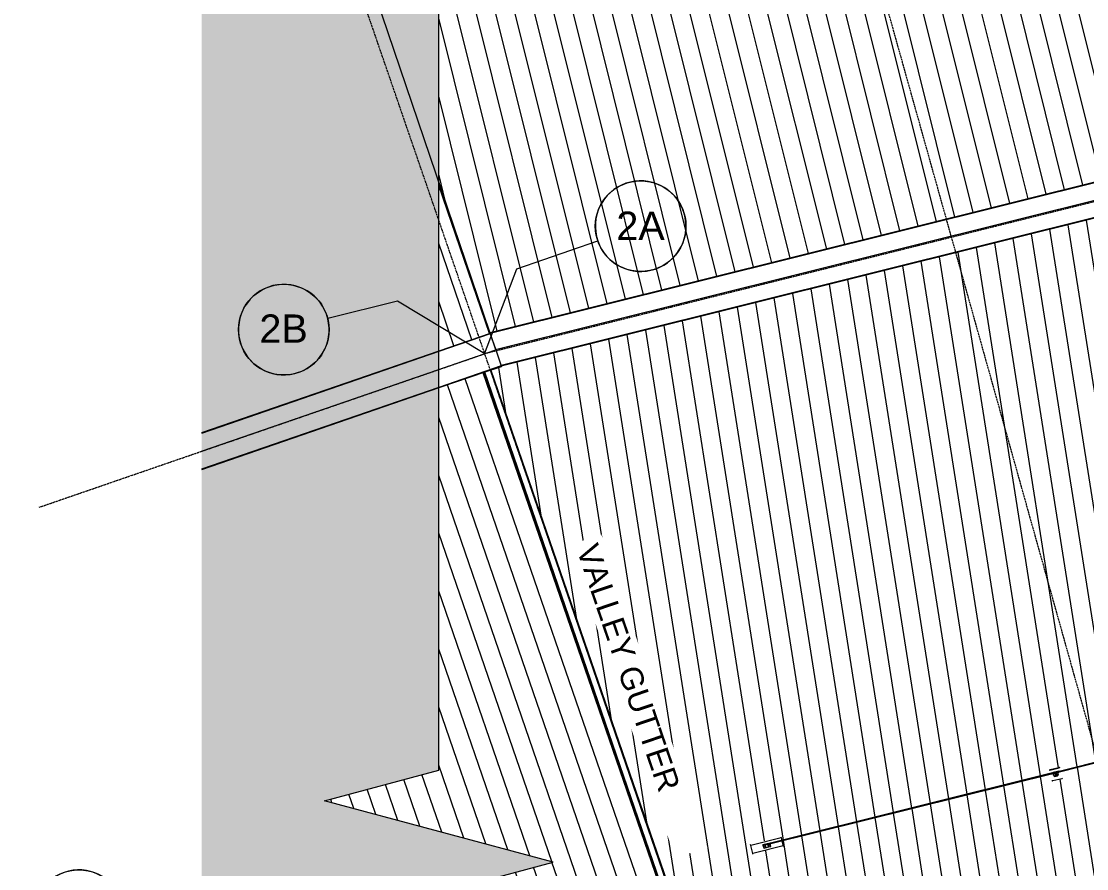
# Model space of a CAD drawing. Header units: millimetres. Extents: x -2355745 to -2216356, y 3958910 to 4068440.
# Drawn here: x -2355745 to -2336936, y 4003533 to 4018484 of the extents above; entities that cross this region are included whole.
import ezdxf

# ---------------------------------------------------------------- set-up
doc = ezdxf.new("R2010")
doc.units = ezdxf.units.MM
doc.linetypes.add('Grid Line', pattern=[21, 12, -3, 3, -3])
for name, color, linetype, lineweight in [('A-DETL', 90, 'Continuous', 18), ('A-DETL-GENF', 92, 'Continuous', 5), ('A-ROOF', 132, 'Continuous', 5), ('A-ROOF-PATT', 132, 'Continuous', 5), ('G-ANNO-TEXT', 231, 'Continuous', 5), ('Q-SPCQ', 91, 'Continuous', 5), ('S-GRID', 1, 'Continuous', 5), ('S-GRID-IDEN', 1, 'Continuous', 5)]:
    doc.layers.add(name, color=color, linetype=linetype, lineweight=lineweight)
doc.styles.add('Arial', font='arial.ttf', dxfattribs={"height": 500})
doc.styles.add('Arial_1', font='arial.ttf', dxfattribs={"height": 400})

# ---------------------------------------------------------------- blocks, each defined once
blk = doc.blocks.new('Static Line_Sayfa_Metal Deck_Pan Mount - Up to 15 _ pitch - Max 2 Users-1865617-ROOF - Part B')
at = {"layer": 'Q-SPCQ'}
for p, q in [((-2327293, 4007775), (-2337491, 4005233)), ((-2337489, 4005226), (-2327291, 4007767)), ((-2337599, 4005275), (-2337586, 4005274)), ((-2337585, 4005275), (-2337595, 4005276)), ((-2337585, 4005274), (-2337424, 4005314)), ((-2337426, 4005314), (-2337584, 4005275)), ((-2337429, 4005251), (-2337552, 4005221)), ((-2337452, 4005247), (-2337530, 4005228)), ((-2337452, 4005247), (-2337452, 4005247)), ((-2337422, 4005252), (-2337427, 4005252)), ((-2337414, 4005322), (-2337425, 4005314)), ((-2337424, 4005315), (-2337412, 4005322)), ((-2337490, 4005234), (-2342542, 4003976)), ((-2342539, 4003969), (-2337488, 4005226)), ((-2337554, 4005220), (-2337558, 4005218)), ((-2337555, 4005208), (-2337551, 4005208)), ((-2337538, 4005081), (-2337551, 4005082)), ((-2337549, 4005208), (-2337426, 4005239)), ((-2337376, 4005121), (-2337537, 4005081)), ((-2337529, 4005227), (-2337530, 4005228)), ((-2337516, 4005173), (-2337526, 4005214)), ((-2337500, 4005193), (-2337500, 4005192)), ((-2337498, 4005162), (-2337449, 4005174)), ((-2337492, 4005194), (-2337492, 4005194)), ((-2337490, 4005194), (-2337490, 4005194)), ((-2337471, 4005199), (-2337471, 4005199)), ((-2337469, 4005199), (-2337469, 4005200)), ((-2337461, 4005202), (-2337461, 4005202)), ((-2337449, 4005234), (-2337438, 4005193)), ((-2337438, 4005193), (-2337438, 4005193)), ((-2337424, 4005240), (-2337420, 4005242)), ((-2337364, 4005128), (-2337375, 4005121)), ((-2342867, 4003942), (-2342872, 4003961)), ((-2342331, 4004076), (-2342867, 4003942)), ((-2342832, 4003803), (-2342867, 4003942)), ((-2342296, 4003936), (-2342832, 4003803)), ((-2342526, 4003983), (-2342652, 4003952)), ((-2342652, 4003952), (-2342651, 4003947)), ((-2342652, 4003952), (-2342652, 4003952)), ((-2342651, 4003947), (-2342651, 4003947)), ((-2342650, 4003944), (-2342645, 4003923)), ((-2342642, 4003953), (-2342549, 4003972)), ((-2342548, 4003967), (-2342641, 4003948)), ((-2342598, 4003934), (-2342598, 4003935)), ((-2342565, 4003943), (-2342565, 4003942)), ((-2342540, 4003948), (-2342540, 4003949)), ((-2342525, 4003980), (-2342526, 4003983)), ((-2342519, 4003955), (-2342523, 4003973)), ((-2342513, 4003930), (-2342519, 4003955)), ((-2342513, 4003930), (-2342513, 4003931)), ((-2342336, 4004094), (-2342331, 4004076)), ((-2342331, 4004076), (-2342320, 4004031)), ((-2342318, 4004024), (-2342296, 4003936)), ((-2342296, 4003936), (-2342293, 4003923)), ((-2342829, 4003789), (-2342832, 4003803)), ((-2342645, 4003923), (-2342639, 4003899)), ((-2342633, 4003895), (-2342574, 4003910)), ((-2342623, 4003928), (-2342623, 4003927)), ((-2342574, 4003910), (-2342516, 4003924))]:
    blk.add_line(p, q, dxfattribs=at)
at = {"layer": 'Q-SPCQ', "flags": 128}
for points in [[(-2337429, 4005251), (-2337428, 4005251), (-2337428, 4005252), (-2337428, 4005252), (-2337427, 4005252), (-2337427, 4005252), (-2337427, 4005252)], [(-2337554, 4005220), (-2337554, 4005220), (-2337553, 4005220), (-2337553, 4005220), (-2337553, 4005220), (-2337552, 4005221), (-2337552, 4005221)], [(-2337549, 4005208), (-2337549, 4005208), (-2337550, 4005208), (-2337550, 4005208), (-2337550, 4005208), (-2337551, 4005208), (-2337551, 4005208)], [(-2337492, 4005194), (-2337492, 4005193), (-2337492, 4005193), (-2337492, 4005192), (-2337491, 4005192), (-2337491, 4005192), (-2337491, 4005191), (-2337491, 4005191), (-2337490, 4005190), (-2337490, 4005190), (-2337490, 4005190), (-2337490, 4005189), (-2337489, 4005189), (-2337489, 4005188), (-2337489, 4005188), (-2337488, 4005188), (-2337488, 4005187), (-2337488, 4005187), (-2337487, 4005187), (-2337487, 4005187), (-2337486, 4005186), (-2337486, 4005186), (-2337486, 4005186), (-2337485, 4005186), (-2337485, 4005186), (-2337484, 4005185), (-2337484, 4005185), (-2337483, 4005185), (-2337483, 4005185), (-2337483, 4005185), (-2337482, 4005185), (-2337482, 4005185), (-2337481, 4005185), (-2337481, 4005185), (-2337480, 4005185), (-2337480, 4005185), (-2337479, 4005185), (-2337479, 4005185), (-2337478, 4005185), (-2337478, 4005185), (-2337478, 4005185)], [(-2337490, 4005194), (-2337490, 4005194), (-2337490, 4005193), (-2337490, 4005193), (-2337489, 4005192), (-2337489, 4005192), (-2337489, 4005192), (-2337489, 4005191), (-2337489, 4005191), (-2337488, 4005191), (-2337488, 4005190), (-2337488, 4005190), (-2337488, 4005190), (-2337487, 4005190), (-2337487, 4005189), (-2337487, 4005189), (-2337487, 4005189), (-2337486, 4005189), (-2337486, 4005188), (-2337486, 4005188), (-2337485, 4005188), (-2337485, 4005188), (-2337485, 4005188), (-2337484, 4005187), (-2337484, 4005187), (-2337484, 4005187), (-2337483, 4005187), (-2337483, 4005187), (-2337482, 4005187), (-2337482, 4005187), (-2337482, 4005187), (-2337481, 4005187), (-2337481, 4005187), (-2337481, 4005187), (-2337480, 4005187), (-2337480, 4005187), (-2337479, 4005187), (-2337479, 4005187), (-2337479, 4005187), (-2337478, 4005187), (-2337478, 4005187)], [(-2337478, 4005185), (-2337477, 4005185), (-2337477, 4005185), (-2337476, 4005186), (-2337476, 4005186), (-2337476, 4005186), (-2337475, 4005186), (-2337475, 4005186), (-2337474, 4005187), (-2337474, 4005187), (-2337474, 4005187), (-2337473, 4005187), (-2337473, 4005188), (-2337472, 4005188), (-2337472, 4005188), (-2337472, 4005189), (-2337471, 4005189), (-2337471, 4005190), (-2337471, 4005190), (-2337471, 4005190), (-2337470, 4005191), (-2337470, 4005191), (-2337470, 4005192), (-2337470, 4005192), (-2337470, 4005192), (-2337469, 4005193), (-2337469, 4005193), (-2337469, 4005194), (-2337469, 4005194), (-2337469, 4005195), (-2337469, 4005195), (-2337469, 4005196), (-2337469, 4005196), (-2337469, 4005196), (-2337469, 4005197), (-2337469, 4005197), (-2337469, 4005198), (-2337469, 4005198), (-2337469, 4005199), (-2337469, 4005199), (-2337469, 4005199)], [(-2337478, 4005187), (-2337478, 4005187), (-2337477, 4005187), (-2337477, 4005187), (-2337477, 4005187), (-2337476, 4005188), (-2337476, 4005188), (-2337476, 4005188), (-2337475, 4005188), (-2337475, 4005188), (-2337475, 4005189), (-2337474, 4005189), (-2337474, 4005189), (-2337474, 4005189), (-2337474, 4005190), (-2337473, 4005190), (-2337473, 4005190), (-2337473, 4005190), (-2337473, 4005191), (-2337472, 4005191), (-2337472, 4005191), (-2337472, 4005192), (-2337472, 4005192), (-2337472, 4005192), (-2337471, 4005193), (-2337471, 4005193), (-2337471, 4005194), (-2337471, 4005194), (-2337471, 4005194), (-2337471, 4005195), (-2337471, 4005195), (-2337471, 4005195), (-2337471, 4005196), (-2337471, 4005196), (-2337471, 4005197), (-2337471, 4005197), (-2337471, 4005197), (-2337471, 4005198), (-2337471, 4005198), (-2337471, 4005199), (-2337471, 4005199)], [(-2337424, 4005240), (-2337424, 4005239), (-2337424, 4005239), (-2337425, 4005239), (-2337425, 4005239), (-2337425, 4005239), (-2337426, 4005239)], [(-2342623, 4003927), (-2342623, 4003927), (-2342623, 4003926), (-2342623, 4003926), (-2342622, 4003925), (-2342622, 4003925), (-2342622, 4003925), (-2342622, 4003924), (-2342621, 4003924), (-2342621, 4003923), (-2342621, 4003923), (-2342621, 4003922), (-2342620, 4003922), (-2342620, 4003922), (-2342620, 4003921), (-2342619, 4003921), (-2342619, 4003921), (-2342618, 4003920), (-2342618, 4003920), (-2342617, 4003920), (-2342617, 4003919), (-2342617, 4003919), (-2342616, 4003919), (-2342616, 4003919), (-2342615, 4003918), (-2342615, 4003918), (-2342614, 4003918), (-2342614, 4003918), (-2342613, 4003918), (-2342613, 4003918), (-2342612, 4003918), (-2342612, 4003918), (-2342611, 4003918), (-2342611, 4003918), (-2342610, 4003918), (-2342610, 4003918), (-2342609, 4003918), (-2342609, 4003918), (-2342608, 4003918), (-2342608, 4003918), (-2342607, 4003918), (-2342607, 4003918), (-2342606, 4003918), (-2342606, 4003919), (-2342605, 4003919), (-2342605, 4003919), (-2342604, 4003919), (-2342604, 4003920), (-2342603, 4003920), (-2342603, 4003920), (-2342602, 4003920), (-2342602, 4003921), (-2342602, 4003921), (-2342601, 4003922), (-2342601, 4003922), (-2342601, 4003922), (-2342600, 4003923), (-2342600, 4003923), (-2342600, 4003924), (-2342599, 4003924), (-2342599, 4003924), (-2342599, 4003925), (-2342599, 4003925), (-2342598, 4003926), (-2342598, 4003926), (-2342598, 4003927), (-2342598, 4003927), (-2342598, 4003928), (-2342598, 4003928), (-2342598, 4003929), (-2342598, 4003929), (-2342598, 4003930), (-2342598, 4003930), (-2342598, 4003931), (-2342598, 4003931), (-2342598, 4003932), (-2342598, 4003932), (-2342598, 4003933), (-2342598, 4003933), (-2342598, 4003934)], [(-2342565, 4003942), (-2342565, 4003941), (-2342565, 4003941), (-2342564, 4003940), (-2342564, 4003940), (-2342564, 4003940), (-2342564, 4003939), (-2342564, 4003939), (-2342563, 4003938), (-2342563, 4003938), (-2342563, 4003937), (-2342562, 4003937), (-2342562, 4003937), (-2342562, 4003936), (-2342561, 4003936), (-2342561, 4003935), (-2342561, 4003935), (-2342560, 4003935), (-2342560, 4003934), (-2342559, 4003934), (-2342559, 4003934), (-2342558, 4003934), (-2342558, 4003933), (-2342557, 4003933), (-2342557, 4003933), (-2342556, 4003933), (-2342556, 4003933), (-2342555, 4003933), (-2342555, 4003932), (-2342554, 4003932), (-2342554, 4003932), (-2342553, 4003932), (-2342553, 4003932), (-2342552, 4003932), (-2342552, 4003932), (-2342551, 4003932), (-2342551, 4003932), (-2342550, 4003932), (-2342550, 4003932), (-2342549, 4003932), (-2342549, 4003933), (-2342548, 4003933), (-2342548, 4003933), (-2342547, 4003933), (-2342547, 4003933), (-2342546, 4003934), (-2342546, 4003934), (-2342545, 4003934), (-2342545, 4003934), (-2342545, 4003935), (-2342544, 4003935), (-2342544, 4003935), (-2342543, 4003936), (-2342543, 4003936), (-2342543, 4003936), (-2342542, 4003937), (-2342542, 4003937), (-2342542, 4003938), (-2342541, 4003938), (-2342541, 4003938), (-2342541, 4003939), (-2342541, 4003939), (-2342540, 4003940), (-2342540, 4003940), (-2342540, 4003941), (-2342540, 4003941), (-2342540, 4003942), (-2342540, 4003942), (-2342539, 4003943), (-2342539, 4003943), (-2342539, 4003944), (-2342539, 4003944), (-2342539, 4003945), (-2342539, 4003945), (-2342539, 4003946), (-2342539, 4003946), (-2342539, 4003947), (-2342539, 4003947), (-2342540, 4003948), (-2342540, 4003948)]]:
    blk.add_lwpolyline(points, dxfattribs=at)
at = {"layer": 'Q-SPCQ'}
for centre, major_axis, ratio, start_param, end_param in [((-2337585, 4005274), (0.97, 0.242), 0.087156, 3.39375, 4.712387), ((-2337584, 4005275), (0.97, 0.242), 0.087156, 3.39375, 3.833296), ((-2337584, 4005275), (0.97, 0.242), 0.087156, 4.492615, 4.712387), ((-2337390, 4005259), (67.9, 16.9), 0.087156, 2.682808, 2.9122), ((-2337450, 4005240), (-1.69, 6.79), 0.000002, 5.585054, 6.108683), ((-2337426, 4005314), (0.97, 0.242), 0.087156, 4.712387, 4.93216), ((-2337426, 4005314), (0.97, 0.242), 0.087156, 5.591479, 6.031024), ((-2337425, 4005314), (0.97, 0.242), 0.087156, 4.712387, 6.031024), ((-2337421, 4005247), (-1.26, 5.06), 0.000002, 0.00004, 1.636064), ((-2337421, 4005247), (-1.26, 5.06), 0.000002, 5.846911, 6.283185), ((-2337421, 4005247), (-1.26, 5.06), 0.000002, 1.658065, 3.141593), ((-2337557, 4005213), (-1.26, 5.06), 0.000002, 5.846853, 6.283177), ((-2337557, 4005213), (-1.26, 5.06), 0.000002, 0, 1.658066), ((-2337557, 4005213), (-1.26, 5.06), 0.000002, 1.658063, 3.141607), ((-2337537, 4005081), (0.97, 0.242), 0.087156, 3.39375, 4.712387), ((-2337590, 4005210), (67.9, 16.9), 0.087156, 0.22939, 0.458781), ((-2337528, 4005221), (-1.69, 6.79), 0.000002, 5.585064, 6.108652), ((-2337501, 4005177), (14.6, 3.6), 0.996195, 3.141612, 4.712408), ((-2337501, 4005177), (14.6, 3.6), 0.996195, 3.435836, 4.147534), ((-2337481, 4005197), (19.3, 4.8), 0.996195, 1.570815, 3.141593), ((-2337481, 4005197), (19.3, 4.8), 0.996195, 1.570815, 3.141593), ((-2337481, 4005197), (19.3, 4.8), 0.996195, 3.141612, 4.712408), ((-2337481, 4005197), (11.4, 2.8), 0.996195, 1.570815, 3.141593), ((-2337481, 4005197), (11.4, 2.8), 0.996195, 3.141612, 4.712408), ((-2337481, 4005197), (19.3, 4.8), 0.996195, 0.000019, 1.570815), ((-2337481, 4005197), (19.3, 4.8), 0.996195, 0.000019, 1.570815), ((-2337481, 4005197), (11.4, 2.8), 0.996195, 0.000019, 1.570815), ((-2337481, 4005197), (11.4, 2.8), 0.996195, 4.712408, 6.283185), ((-2337481, 4005197), (19.3, 4.8), 0.996195, 4.712408, 6.283185), ((-2337453, 4005189), (14.6, 3.6), 0.996195, 4.712408, 6.283185), ((-2337453, 4005189), (14.6, 3.6), 0.996195, 5.565023, 5.954188), ((-2337376, 4005121), (0.97, 0.242), 0.087156, 4.712387, 6.031024), ((-2342635, 4003956), (17, 4.2), 0.087156, 3.141593, 4.258602), ((-2342650, 4003944), (-1.93, 7.76), 0.000002, 5.061454, 6.108652), ((-2342634, 4003951), (17, 4.2), 0.087156, 3.141593, 4.258602), ((-2342650, 4003944), (-0.73, 2.91), 0.000002, 4.799655, 6.370452), ((-2342611, 4003932), (12.6, 3.1), 0.996195, 0.000019, 3.141593), ((-2342611, 4003932), (12.6, 3.1), 0.996195, 3.141612, 6.283185), ((-2342553, 4003946), (12.6, 3.1), 0.996195, 0.000019, 3.141593), ((-2342553, 4003946), (12.6, 3.1), 0.996195, 3.141612, 6.283185), ((-2342542, 4003975), (17, 4.2), 0.087156, 4.258602, 6.030111), ((-2342542, 4003975), (7.28, 1.81), 0.087156, 0, 3.141591), ((-2342542, 4003975), (7.28, 1.81), 0.087156, 3.141593, 4.188789), ((-2342540, 4003970), (17, 4.2), 0.087156, 4.258602, 6.030111), ((-2342540, 4003970), (7.28, 1.81), 0.087156, 2.094393, 2.879792), ((-2342540, 4003970), (7.28, 1.81), 0.087156, 3.40339, 3.926989), ((-2342542, 4003975), (7.28, 1.81), 0.087156, 4.450588, 5.759585), ((-2342541, 4003972), (-0.97, 3.88), 0.000002, 6.108671, 6.370452), ((-2342541, 4003972), (-0.97, 3.88), 0.000002, 5.323242, 5.846853), ((-2342541, 4003972), (-0.97, 3.88), 0.000002, 0.349116, 1.134464), ((-2342540, 4003970), (7.28, 1.81), 0.087156, 4.974187, 5.759585), ((-2342542, 4003975), (7.28, 1.81), 0.087156, 6.021384, 6.283184), ((-2342517, 4003929), (4.85, 1.21), 0.996195, 4.712408, 6.283185), ((-2342634, 4003900), (4.85, 1.21), 0.996195, 3.141612, 4.712408)]:
    blk.add_ellipse(centre, major_axis=major_axis, ratio=ratio, start_param=start_param, end_param=end_param, dxfattribs=at)
blk = doc.blocks.new('Ridge Capping - Ridge Capping-1882401-ROOF - Part B')
at = {"layer": 'A-ROOF'}
for p, q in [((-2323051, 4019070), (-2347470, 4012985)), ((-2323049, 4019063), (-2347467, 4012978)), ((-2347371, 4012693), (-2322977, 4018772)), ((-2322905, 4018482), (-2347273, 4012409)), ((-2322903, 4018474), (-2347271, 4012402)), ((-2347469, 4012977), (-2348376, 4012664)), ((-2347466, 4012969), (-2348376, 4012656)), ((-2347469, 4012977), (-2347466, 4012969)), ((-2347466, 4012969), (-2347369, 4012686)), ((-2348376, 4012664), (-2352563, 4011222)), ((-2348376, 4012656), (-2352563, 4011214)), ((-2348376, 4012339), (-2347369, 4012686)), ((-2347369, 4012686), (-2347271, 4012403)), ((-2347271, 4012403), (-2348376, 4012023)), ((-2347269, 4012396), (-2348376, 4012015)), ((-2347271, 4012403), (-2347269, 4012396)), ((-2352563, 4010898), (-2348376, 4012339)), ((-2348376, 4012023), (-2352563, 4010581)), ((-2348376, 4012015), (-2352563, 4010573))]:
    blk.add_line(p, q, dxfattribs=at)
blk = doc.blocks.new('Roof Gutters2 - Roof Gutters-1883888-ROOF - Part B')
at = {"layer": 'A-ROOF'}
for p, q in [((-2341171, 3993727), (-2347564, 4012294)), ((-2340210, 3991264), (-2347463, 4012328)), ((-2340992, 3993205), (-2341152, 3993670)), ((-2340955, 3993759), (-2340947, 3993735)), ((-2340940, 3993737), (-2340948, 3993761)), ((-2340666, 3992260), (-2340981, 3993176)), ((-2340340, 3991314), (-2340656, 3992231)), ((-2340310, 3991225), (-2340330, 3991285)), ((-2340323, 3991242), (-2340316, 3991222)), ((-2340210, 3991264), (-2340305, 3991226)), ((-2340107, 3991295), (-2340210, 3991264))]:
    blk.add_line(p, q, dxfattribs=at)
blk = doc.blocks.new('Grid - A1-203820-ROOF - Part B')
at = {"layer": 'S-GRID-IDEN'}
blk.add_circle((0, 0), 4, dxfattribs=at)
for start, end in [(360, 180), (180, 360)]:
    blk.add_arc((0, 0), 4, start, end, dxfattribs=at)

msp = doc.modelspace()

# ---------------------------------------------------------------- hatches: boundary and pattern name
at = {"layer": 'A-DETL-GENF', "transparency": 33554585}
h = msp.add_hatch(color=7, dxfattribs=at)
h.paths.add_polyline_path([(-2352563, 3958910), (-2348376, 3958910), (-2348376, 4003110), (-2346358, 4003651), (-2350393, 4004732), (-2348376, 4005272), (-2348376, 4063727), (-2352563, 4063727), (-2352563, 3959144)])
h.paths.add_polyline_path([(-2351236, 3960672), (-2351312, 3960731), (-2351383, 3960798), (-2350016, 3961038), (-2350258, 3962405), (-2350171, 3962362), (-2350088, 3962310), (-2349842, 3960917), (-2350897, 3960731)])
h.paths.add_polyline_path([(-2350308, 3975956), (-2350308, 3975956), (-2350310, 3975972)])
h.paths.add_polyline_path([(-2349184, 3988083), (-2349204, 3988085), (-2349230, 3988096), (-2349239, 3988102), (-2349251, 3988117), (-2349260, 3988134), (-2349264, 3988153), (-2349263, 3988173), (-2349256, 3988191), (-2349245, 3988208), (-2349224, 3988224), (-2349194, 3988233), (-2349174, 3988232), (-2349156, 3988225), (-2349140, 3988215), (-2349127, 3988200), (-2349118, 3988182), (-2349114, 3988163), (-2349118, 3988136), (-2349122, 3988125), (-2349133, 3988109), (-2349147, 3988096), (-2349165, 3988087), (-2349178, 3988085)])
at = {"layer": 'A-ROOF-PATT'}
h = msp.add_hatch(dxfattribs=at)
h.set_pattern_fill('FP_6', color=256, style=0, pattern_type=2)
h.set_pattern_definition([(283.994, (-472473.65, -220244.28), (323.116911, 80.526155), [])])
h.paths.add_polyline_path([(-2347470, 4012985), (-2323051, 4019070), (-2322981, 4018796), (-2325828, 4036774), (-2348376, 4031154), (-2348376, 4022079), (-2348351, 4022085), (-2348300, 4022097), (-2347714, 4022245), (-2347681, 4022252), (-2347568, 4022280), (-2347529, 4022290), (-2347507, 4022296), (-2347504, 4022296), (-2347421, 4022317), (-2347343, 4022336), (-2347174, 4022379), (-2347143, 4022386), (-2347034, 4022413), (-2346838, 4022462), (-2346528, 4022540), (-2346253, 4022609), (-2346232, 4022614), (-2346229, 4022614), (-2346117, 4022643), (-2346097, 4022648), (-2345171, 4022881), (-2345181, 4022922), (-2345134, 4022935), (-2345123, 4022940), (-2345122, 4022942), (-2344960, 4022982), (-2344958, 4022982), (-2344943, 4022982), (-2344899, 4022991), (-2344889, 4022950), (-2340324, 4024087), (-2340335, 4024130), (-2340287, 4024142), (-2340276, 4024147), (-2340275, 4024150), (-2340114, 4024190), (-2340112, 4024190), (-2340096, 4024190), (-2340053, 4024199), (-2340042, 4024157), (-2335477, 4025295), (-2335488, 4025338), (-2335441, 4025350), (-2335429, 4025355), (-2335429, 4025358), (-2335267, 4025398), (-2335265, 4025398), (-2335249, 4025398), (-2335206, 4025406), (-2335196, 4025365), (-2330630, 4026503), (-2330641, 4026546), (-2330594, 4026558), (-2330582, 4026563), (-2330582, 4026566), (-2330420, 4026606), (-2330418, 4026606), (-2330402, 4026606), (-2330359, 4026614), (-2330348, 4026573), (-2330301, 4026584), (-2330189, 4026612), (-2327905, 4027181), (-2327862, 4027192), (-2327795, 4027208), (-2327783, 4027212), (-2327728, 4027225), (-2325910, 4027677), (-2325933, 4027767), (-2325397, 4027900), (-2325333, 4027642), (-2325868, 4027509), (-2325909, 4027670), (-2325933, 4027664), (-2330347, 4026564), (-2330312, 4026423), (-2330361, 4026412), (-2330373, 4026415), (-2330373, 4026412), (-2330378, 4026411), (-2330535, 4026372), (-2330535, 4026372), (-2330553, 4026363), (-2330593, 4026353), (-2330628, 4026495), (-2335194, 4025358), (-2335158, 4025215), (-2335208, 4025204), (-2335219, 4025207), (-2335220, 4025204), (-2335225, 4025203), (-2335381, 4025164), (-2335381, 4025164), (-2335400, 4025155), (-2335440, 4025145), (-2335475, 4025287), (-2340041, 4024150), (-2340005, 4024007), (-2340054, 4023996), (-2340066, 4023999), (-2340066, 4023997), (-2340072, 4023995), (-2340228, 4023956), (-2340228, 4023956), (-2340247, 4023947), (-2340286, 4023937), (-2340322, 4024080), (-2344887, 4022942), (-2344852, 4022799), (-2344901, 4022788), (-2344913, 4022791), (-2344913, 4022789), (-2344934, 4022783), (-2345075, 4022749), (-2345075, 4022748), (-2345094, 4022739), (-2345133, 4022729), (-2345170, 4022872), (-2345200, 4022864), (-2345216, 4022860), (-2348376, 4022069), (-2348376, 4015657), (-2347674, 4013587)])
h.paths.add_polyline_path([(-2345385, 4022829), (-2345385, 4022829), (-2345372, 4022829)])
h = msp.add_hatch(dxfattribs=at)
h.set_pattern_fill('FP_7', color=256, style=0, pattern_type=2)
h.set_pattern_definition([(98.961, (-850854.14, -366201.8), (-328.891297, -52.085544), [])])
h.paths.add_polyline_path([(-2341051, 3993735), (-2319848, 3999020), (-2322929, 4018468), (-2347271, 4012402), (-2347269, 4012394), (-2347455, 4012331), (-2341096, 3993866)])
h.paths.add_polyline_path([(-2327106, 4007820), (-2327105, 4007822), (-2327105, 4007820)])
h.paths.add_polyline_path([(-2326624, 4007935), (-2326626, 4007933), (-2326629, 4007933)])
h.paths.add_polyline_path([(-2341872, 4004136), (-2341874, 4004134), (-2341877, 4004134)])
h.paths.add_polyline_path([(-2342829, 4003791), (-2342872, 4003961), (-2342336, 4004094), (-2342320, 4004031), (-2337581, 4005211), (-2337597, 4005275), (-2337586, 4005272), (-2337585, 4005274), (-2337582, 4005275), (-2337424, 4005314), (-2337424, 4005315), (-2337414, 4005321), (-2337398, 4005256), (-2332483, 4006481), (-2332499, 4006545), (-2332488, 4006542), (-2332487, 4006545), (-2332485, 4006546), (-2332326, 4006585), (-2332326, 4006585), (-2332316, 4006591), (-2332300, 4006527), (-2327385, 4007752), (-2327401, 4007816), (-2327390, 4007813), (-2327390, 4007815), (-2327387, 4007816), (-2327228, 4007855), (-2327228, 4007856), (-2327218, 4007861), (-2327202, 4007796), (-2326985, 4007851), (-2326938, 4007862), (-2326768, 4007906), (-2322465, 4008982), (-2322480, 4009043), (-2321944, 4009176), (-2321902, 4009006), (-2322438, 4008873), (-2322464, 4008972), (-2322506, 4008962), (-2322525, 4008956), (-2327200, 4007789), (-2327170, 4007668), (-2327180, 4007664), (-2327180, 4007662), (-2327342, 4007622), (-2327344, 4007622), (-2327353, 4007623), (-2327384, 4007744), (-2332298, 4006519), (-2332268, 4006398), (-2332278, 4006394), (-2332278, 4006392), (-2332440, 4006352), (-2332442, 4006351), (-2332451, 4006352), (-2332481, 4006473), (-2337396, 4005249), (-2337366, 4005127), (-2337376, 4005123), (-2337376, 4005121), (-2337538, 4005081), (-2337540, 4005081), (-2337549, 4005082), (-2337579, 4005204), (-2337764, 4005158), (-2337796, 4005150), (-2337867, 4005132), (-2337922, 4005118), (-2342318, 4004024), (-2342294, 4003925), (-2342784, 4003803)])
h = msp.add_hatch(dxfattribs=at)
h.set_pattern_fill('FP_3', color=256, style=0, pattern_type=2)
h.set_pattern_definition([(289, (-11344.07, 32944.8), (314.857686, 108.414195), [])])
h.paths.add_polyline_path([(-2348376, 4012664), (-2347469, 4012977), (-2347467, 4012977), (-2348376, 4015657), (-2348376, 4012686)])
h = msp.add_hatch(dxfattribs=at)
h.set_pattern_fill('FP_2', color=256, style=0, pattern_type=2)
h.set_pattern_definition([(109, (-11202.03, 32533.07), (-314.857686, -108.414195), [])])
h.paths.add_polyline_path([(-2347449, 4002429), (-2347449, 4002428), (-2347451, 4002429)])
h.paths.add_polyline_path([(-2348321, 4002129), (-2348327, 4002126), (-2348326, 4002127)])
h.paths.add_polyline_path([(-2348376, 3988511), (-2340323, 3991242), (-2347571, 4012292), (-2348018, 4012138), (-2348376, 4012015), (-2348376, 4005272), (-2350393, 4004732), (-2346358, 4003651), (-2348376, 4003110), (-2348376, 4002117), (-2345436, 4003132), (-2345472, 4003236), (-2344950, 4003416), (-2344863, 4003164), (-2345385, 4002985), (-2345433, 4003124), (-2346492, 4002759), (-2346499, 4002756), (-2348376, 4002107), (-2348376, 3988872)])
h.paths.add_polyline_path([(-2348213, 4002167), (-2348202, 4002169), (-2348212, 4002167)])
h.paths.add_polyline_path([(-2347133, 4002539), (-2347119, 4002543), (-2347129, 4002540)])
h.paths.add_polyline_path([(-2345662, 4003044), (-2345643, 4003051), (-2345652, 4003048), (-2345661, 4003045)])

# ---------------------------------------------------------------- linework, layer by layer
at = {"layer": 'A-DETL', "lineweight": 15}
for p, q in [((-2348376, 4005272), (-2348376, 4063727)), ((-2350393, 4004732), (-2348376, 4005272)), ((-2346358, 4003651), (-2350393, 4004732)), ((-2348376, 4003110), (-2346358, 4003651))]:
    msp.add_line(p, q, dxfattribs=at)
at = {"layer": 'A-ROOF'}
for p, q in [((-2347369, 4012686), (-2352563, 4028007)), ((-2347571, 4012292), (-2347269, 4012394)), ((-2340323, 3991242), (-2347571, 4012292)), ((-2347455, 4012331), (-2341051, 3993735))]:
    msp.add_line(p, q, dxfattribs=at)
at = {"layer": 'S-GRID', "linetype": 'Grid Line'}
for p, q in [((-2326013, 3967222), (-2349848, 4052202)), ((-2331919, 3967185), (-2353225, 4029063)), ((-2322865, 4018775), (-2347563, 4012619)), ((-2355428, 4009911), (-2347568, 4012618))]:
    msp.add_line(p, q, dxfattribs=at)
at = {"layer": 'S-GRID'}
for p, q in [((-2346996, 4014118), (-2345567, 4014610)), ((-2347568, 4012618), (-2346996, 4014118)), ((-2349103, 4013545), (-2350335, 4013238)), ((-2347563, 4012619), (-2349103, 4013545))]:
    msp.add_line(p, q, dxfattribs=at)

# ---------------------------------------------------------------- block references
at = {"layer": 'A-ROOF'}
for name in ['Ridge Capping - Ridge Capping-1882401-ROOF - Part B', 'Roof Gutters2 - Roof Gutters-1883888-ROOF - Part B']:
    msp.add_blockref(name, (0, 0), dxfattribs=at)
at = {"layer": 'Q-SPCQ'}
msp.add_blockref('Static Line_Sayfa_Metal Deck_Pan Mount - Up to 15 _ pitch - Max 2 Users-1865617-ROOF - Part B', (0, 0), dxfattribs=at)
at = {"layer": 'S-GRID-IDEN', "xscale": 199.9999999999999, "yscale": 199.9999999999999, "zscale": 199.9999999999999}
for p, rotation in [((-2344811, 4014870), 289.0004071202144), ((-2351111, 4013044), 103.9934690902122), ((-2354728, 4002712), 19.00040712021582)]:
    msp.add_blockref('Grid - A1-203820-ROOF - Part B', p, dxfattribs=dict(at, rotation=rotation))

# ---------------------------------------------------------------- texts
at = {"layer": 'S-GRID-IDEN', "char_height": 500, "width": 1026.16, "attachment_point": 1, "style": 'Arial'}
for s, insert in [('2A', (-2345240, 4015127)), ('2B', (-2351542, 4013312))]:
    msp.add_mtext(s, dxfattribs=dict(at, insert=insert))

# ---------------------------------------------------------------- next in the draw order: texts
at = {"layer": 'G-ANNO-TEXT', "color": 7, "insert": (-2345569, 4009304), "char_height": 400, "width": 5627.85, "attachment_point": 1, "rotation": 288.7494, "style": 'Arial_1', "bg_fill": 3, "box_fill_scale": 1.25, "bg_fill_color": 256, "bg_fill_true_color": 13158600, "bg_fill_transparency": 0}
msp.add_mtext('VALLEY GUTTER', dxfattribs=at)

doc.saveas('drawing.dxf')
